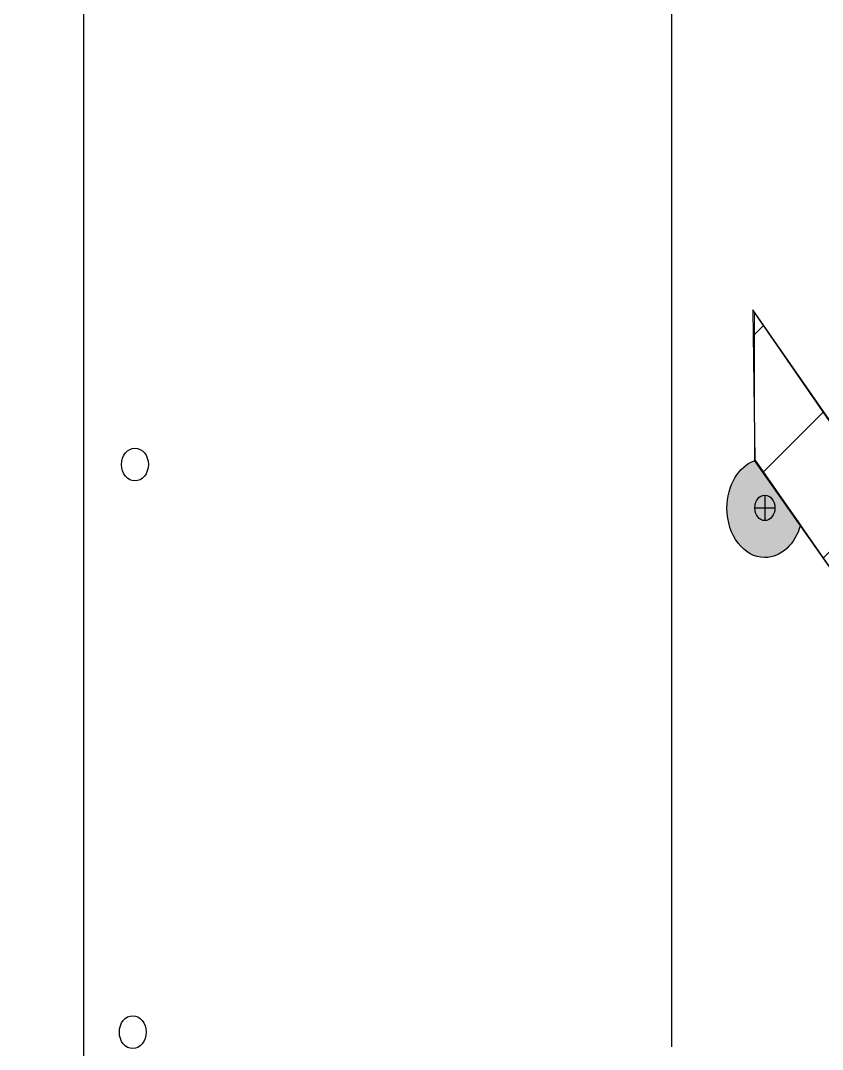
# Model space of a CAD drawing. Extents: x -1337 to 5791, y -3809 to 1769.
# Drawn here: x 4232.2 to 4309.8, y -2837 to -2737.5 of the extents above; entities that cross this region are included whole.
import ezdxf

# ---------------------------------------------------------------- set-up
doc = ezdxf.new("R2010")
doc.units = 0
doc.header["$MEASUREMENT"] = 0
for name, color, linetype, lineweight in [('G-ANNO-TTLB', 7, 'Continuous', 0), ('Layer 12', 7, 'Continuous', 0), ('TYVEK', 7, 'Continuous', 0), ('WALL SCRATCH', 7, 'Continuous', 0)]:
    doc.layers.add(name, color=color, linetype=linetype, lineweight=lineweight)

# ---------------------------------------------------------------- blocks, each defined once
blk = doc.blocks.new('Block_251')
at = {"layer": 'WALL SCRATCH', "true_color": 0x003b71, "transparency": 33554687}
h = blk.add_hatch(color=156, dxfattribs=at)
h.dxf.hatch_style = 2
edge = h.paths.add_edge_path()
edge.add_spline(control_points=[(4304.227, -2789.431), (4305.804, -2789.431), (4307.148, -2788.133), (4307.666, -2786.311), (4307.666, -2786.311), (4303.253, -2780.04), (4303.253, -2780.04), (4301.701, -2780.596), (4300.56, -2782.45), (4300.56, -2784.65), (4300.56, -2787.291), (4302.202, -2789.431), (4304.227, -2789.431)], knot_values=[0, 0, 0, 0, 1, 1, 1, 2, 2, 2, 3, 3, 3, 4, 4, 4, 4], degree=3, periodic=0)
at = {"layer": 'WALL SCRATCH', "color": 18, "lineweight": 25, "true_color": 0x080808}
for p, q in [((4304.227, -2783.387), (4304.227, -2785.854)), ((4303.254, -2784.621), (4305.2, -2784.621))]:
    blk.add_line(p, q, dxfattribs=at)
at = {"layer": 'WALL SCRATCH', "color": 8, "lineweight": 25, "true_color": 0x808080}
blk.add_lwpolyline([(4303.715, -2789.762)], dxfattribs=at)
at = {"layer": 'WALL SCRATCH', "color": 18, "lineweight": 25, "true_color": 0x080808}
blk.add_ellipse((4304.227, -2784.621), major_axis=(0, 1.234), ratio=0.788846, dxfattribs=at)
at = {"layer": 'WALL SCRATCH', "color": 18, "lineweight": 25, "true_color": 0x000000}
blk.add_open_spline([(4304.227, -2789.431), (4305.804, -2789.431), (4307.148, -2788.133), (4307.666, -2786.311), (4307.666, -2786.311), (4303.253, -2780.04), (4303.253, -2780.04), (4301.701, -2780.596), (4300.56, -2782.45), (4300.56, -2784.65), (4300.56, -2787.291), (4302.202, -2789.431), (4304.227, -2789.431)], degree=3, knots=[0, 0, 0, 0, 1, 1, 1, 2, 2, 2, 3, 3, 3, 4, 4, 4, 4], dxfattribs=at)
blk = doc.blocks.new('Block_248')
at = {"layer": 'WALL SCRATCH'}
blk.add_blockref('Block_251', (0, 0), dxfattribs=at)
blk = doc.blocks.new('Block_247')
at = {"layer": 'WALL SCRATCH'}
blk.add_blockref('Block_248', (0, 0), dxfattribs=at)

msp = doc.modelspace()

# ---------------------------------------------------------------- hatches: boundary and pattern name
at = {"layer": 'G-ANNO-TTLB', "true_color": 0xff00ff, "transparency": 33554687}
h = msp.add_hatch(color=6, dxfattribs=at)
edge = h.paths.add_edge_path()
edge.add_spline(control_points=[(5472, -3692.604), (5472, -3692.604), (2542.482, -3692.604), (2542.482, -3692.604), (2542.482, -3692.604), (2542.482, -1235.604), (2542.482, -1235.604), (2542.482, -1235.604), (5472, -1235.604), (5472, -1235.604), (5472, -1235.604), (5472, -3692.604), (5472, -3692.604)], knot_values=[0, 0, 0, 0, 1, 1, 1, 2, 2, 2, 3, 3, 3, 4, 4, 4, 4], degree=3, periodic=0)
edge = h.paths.add_edge_path()
edge.add_spline(control_points=[(2551.482, -1244.604), (2551.482, -1244.604), (2551.482, -3683.604), (2551.482, -3683.604), (2551.482, -3683.604), (5463, -3683.604), (5463, -3683.604), (5463, -3683.604), (5463, -1244.604), (5463, -1244.604), (5463, -1244.604), (2551.482, -1244.604), (2551.482, -1244.604)], knot_values=[0, 0, 0, 0, 1, 1, 1, 2, 2, 2, 3, 3, 3, 4, 4, 4, 4], degree=3, periodic=0)
edge.add_line((2551.482, -1244.604), (2551.482, -1244.604))
at = {"layer": 'Layer 12', "true_color": 0x000000, "transparency": 33554687}
h = msp.add_hatch(dxfattribs=at)
h.set_pattern_fill('_U', color=18, scale=10, angle=44.99999, style=2, pattern_type=0)
h.set_pattern_definition([(45, (0, 0), (-7.071067, 7.071069), [])])
h.paths.add_polyline_path([(4334.409, -2824.372), (4303.233, -2780.075), (4303.233, -2765.735), (4334.419, -2810.955)])

# ---------------------------------------------------------------- linework, layer by layer
at = {"layer": 'G-ANNO-TTLB'}
for points in [[(5472, -3692.604), (5472, -3692.604), (2542.482, -3692.604), (2542.482, -3692.604), (2542.482, -3692.604), (2542.482, -1235.604), (2542.482, -1235.604), (2542.482, -1235.604), (5472, -1235.604), (5472, -1235.604), (5472, -1235.604), (5472, -3692.604), (5472, -3692.604)], [(2551.482, -1244.604), (2551.482, -1244.604), (2551.482, -3683.604), (2551.482, -3683.604), (2551.482, -3683.604), (5463, -3683.604), (5463, -3683.604), (5463, -3683.604), (5463, -1244.604), (5463, -1244.604), (5463, -1244.604), (2551.482, -1244.604), (2551.482, -1244.604)]]:
    msp.add_open_spline(points, degree=3, knots=[0, 0, 0, 0, 1, 1, 1, 2, 2, 2, 3, 3, 3, 4, 4, 4, 4], dxfattribs=at)
at = {"layer": 'Layer 12'}
msp.add_lwpolyline([(4334.409, -2824.372), (4303.233, -2780.075), (4303.233, -2765.735), (4334.419, -2810.955)], close=True, dxfattribs=at)
at = {"layer": 'TYVEK', "color": 4, "lineweight": 25, "true_color": 0x00ffff}
msp.add_lwpolyline([(4334.629, -2825.066), (4334.409, -2810.548), (4303.052, -2765.466), (4303.272, -2779.978)], close=True, dxfattribs=at)
at = {"layer": 'WALL SCRATCH', "color": 2, "lineweight": 25, "true_color": 0xffff00}
msp.add_line((4238.305, -2474.795), (4238.305, -2897.033), dxfattribs=at)
at = {"layer": 'WALL SCRATCH', "color": 18, "lineweight": 25, "true_color": 0x000000}
msp.add_line((4295.209, -2555.942), (4295.209, -2836.794), dxfattribs=at)
at = {"layer": 'WALL SCRATCH', "color": 8, "lineweight": 25, "true_color": 0x808080}
msp.add_lwpolyline([(4299.571, -2792.989)], dxfattribs=at)
msp.add_lwpolyline([(4299.571, -2792.989)], dxfattribs=at)
at = {"layer": 'WALL SCRATCH', "color": 18, "lineweight": 25, "true_color": 0x000000}
for points in [[(4295.209, -2829.458)], [(4295.209, -2829.95)]]:
    msp.add_lwpolyline(points, dxfattribs=at)
at = {"layer": 'WALL SCRATCH', "color": 1, "lineweight": 25, "true_color": 0xff0000}
msp.add_lwpolyline([(4295.209, -2831.722)], dxfattribs=at)
at = {"layer": 'WALL SCRATCH', "color": 252, "lineweight": 25, "true_color": 0x848484}
for centre in [(4243.286, -2780.426), (4243.073, -2835.365)]:
    msp.add_ellipse(centre, major_axis=(0, 1.594), ratio=0.812499, dxfattribs=at)

# ---------------------------------------------------------------- block references
at = {"layer": 'WALL SCRATCH'}
msp.add_blockref('Block_247', (0, 0), dxfattribs=at)

doc.saveas('drawing.dxf')
